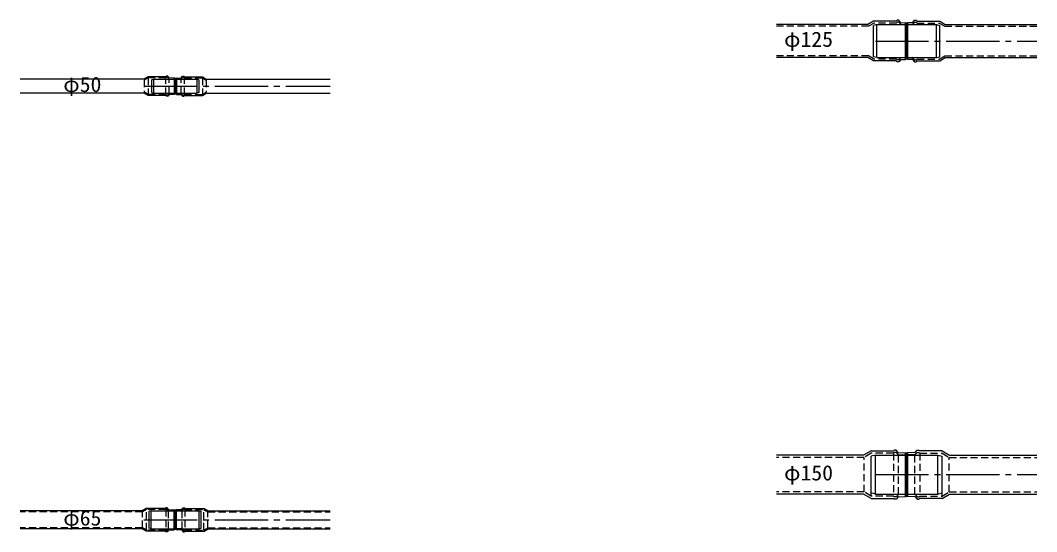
# Model space of a CAD drawing. Units: millimetres on the paper, with parts at other scales. Extents: x -140 to 339, y -137 to 117.
# Drawn here: x 166.9 to 338.9, y 30.1 to 116.6 of the extents above; entities that cross this region are included whole.
import ezdxf
from ezdxf.enums import TextEntityAlignment as Align

# ---------------------------------------------------------------- set-up
doc = ezdxf.new("R2010")
doc.units = ezdxf.units.MM
doc.linetypes.add('CHAIN2', pattern=[12, 9, -1, 1, -1])
doc.linetypes.add('DASHED1', pattern=[1.8, 1.2, -0.6])
doc.layers.add('1-1', color=3, linetype='Continuous')
doc.layers.add('1-2', color=4, linetype='DASHED1')
doc.styles.add('ＭＳ ゴシック', font='')
doc.styles.get('ＭＳ ゴシック').set_extended_font_data('MS Gothic')

msp = doc.modelspace()

# ---------------------------------------------------------------- linework, layer by layer
at = {"layer": '1-1', "color": 4}
for p, q in [((311.834, 115.909), (311.274, 115.759)), ((311.274, 110.459), (311.274, 115.759)), ((311.834, 110.309), (311.834, 115.909)), ((311.834, 115.909), (321.914, 115.909)), ((321.914, 115.909), (322.474, 115.759)), ((321.914, 110.309), (321.914, 115.909)), ((322.474, 110.459), (322.474, 115.759)), ((311.834, 110.309), (311.274, 110.459)), ((311.834, 110.309), (321.914, 110.309)), ((321.914, 110.309), (322.474, 110.459)), ((189.409, 106.668), (189.409, 104.268)), ((196.769, 106.668), (196.769, 104.268)), ((197.089, 106.559), (196.769, 106.668)), ((189.089, 106.559), (189.089, 104.377)), ((197.089, 106.559), (197.089, 104.377)), ((189.089, 104.377), (189.409, 104.268)), ((189.409, 104.268), (196.769, 104.268)), ((197.089, 104.377), (196.769, 104.268)), ((311.594, 43.03), (310.874, 42.837)), ((311.594, 36.43), (311.594, 43.03)), ((311.594, 43.03), (322.154, 43.03)), ((322.154, 43.03), (322.874, 42.837)), ((322.154, 36.43), (322.154, 43.03)), ((310.874, 36.623), (310.874, 42.837)), ((322.874, 36.623), (322.874, 42.837)), ((311.594, 36.43), (310.874, 36.623)), ((311.594, 36.43), (322.154, 36.43)), ((322.154, 36.43), (322.874, 36.623)), ((189.009, 33.609), (188.689, 33.523)), ((188.689, 30.655), (188.689, 33.523)), ((189.009, 30.569), (189.009, 33.609)), ((189.009, 33.609), (197.169, 33.609)), ((197.169, 33.609), (197.489, 33.523)), ((197.169, 30.569), (197.169, 33.609)), ((197.489, 30.655), (197.489, 33.523)), ((189.009, 30.569), (188.689, 30.655)), ((189.009, 30.569), (197.169, 30.569)), ((197.169, 30.569), (197.489, 30.655))]:
    msp.add_line(p, q, dxfattribs=at)
at = {"layer": '1-1'}
for p, q in [((316.919, 115.909), (316.828, 115.909)), ((316.829, 115.911), (316.872, 115.954)), ((316.829, 115.917), (316.866, 115.954)), ((316.831, 115.925), (316.858, 115.952)), ((316.833, 115.909), (316.878, 115.954)), ((316.838, 115.909), (316.883, 115.953)), ((316.839, 115.938), (316.845, 115.944)), ((316.844, 115.909), (316.887, 115.952)), ((316.85, 115.909), (316.891, 115.951)), ((316.855, 115.909), (316.895, 115.949)), ((316.861, 115.909), (316.899, 115.947)), ((316.867, 115.909), (316.902, 115.944)), ((316.872, 115.909), (316.905, 115.942)), ((316.878, 115.909), (316.908, 115.939)), ((316.884, 115.909), (316.91, 115.936)), ((316.889, 115.909), (316.913, 115.932)), ((316.895, 115.909), (316.914, 115.929)), ((316.901, 115.909), (316.916, 115.925)), ((316.906, 115.909), (316.918, 115.92)), ((316.912, 115.909), (316.918, 115.916)), ((316.918, 115.909), (316.919, 115.911)), ((193.044, 106.669), (193.087, 106.713)), ((193.044, 106.676), (193.081, 106.712)), ((193.134, 106.668), (193.044, 106.668)), ((193.046, 106.683), (193.073, 106.71)), ((193.048, 106.668), (193.093, 106.713)), ((193.053, 106.668), (193.098, 106.712)), ((193.054, 106.696), (193.06, 106.703)), ((193.059, 106.668), (193.102, 106.711)), ((193.065, 106.668), (193.106, 106.709)), ((193.07, 106.668), (193.11, 106.708)), ((193.076, 106.668), (193.114, 106.705)), ((193.082, 106.668), (193.117, 106.703)), ((193.087, 106.668), (193.12, 106.7)), ((193.093, 106.668), (193.123, 106.698)), ((193.099, 106.668), (193.125, 106.694)), ((193.104, 106.668), (193.128, 106.691)), ((193.11, 106.668), (193.13, 106.687)), ((193.116, 106.668), (193.131, 106.683)), ((193.121, 106.668), (193.133, 106.679)), ((193.127, 106.668), (193.133, 106.674)), ((193.133, 106.668), (193.134, 106.669)), ((316.919, 43.03), (316.828, 43.03)), ((316.829, 43.032), (316.872, 43.075)), ((316.829, 43.038), (316.866, 43.075)), ((316.831, 43.046), (316.858, 43.073)), ((316.833, 43.03), (316.878, 43.075)), ((316.838, 43.03), (316.883, 43.075)), ((316.839, 43.059), (316.845, 43.065)), ((316.844, 43.03), (316.887, 43.073)), ((316.85, 43.03), (316.891, 43.072)), ((316.855, 43.03), (316.895, 43.07)), ((316.861, 43.03), (316.899, 43.068)), ((316.867, 43.03), (316.902, 43.066)), ((316.872, 43.03), (316.905, 43.063)), ((316.878, 43.03), (316.908, 43.06)), ((316.884, 43.03), (316.91, 43.057)), ((316.889, 43.03), (316.913, 43.053)), ((316.895, 43.03), (316.914, 43.05)), ((316.901, 43.03), (316.916, 43.046)), ((316.906, 43.03), (316.918, 43.042)), ((316.912, 43.03), (316.918, 43.037)), ((316.918, 43.03), (316.919, 43.032)), ((193.044, 33.61), (193.087, 33.654)), ((193.044, 33.617), (193.081, 33.653)), ((193.134, 33.609), (193.044, 33.609)), ((193.046, 33.624), (193.073, 33.651)), ((193.048, 33.609), (193.093, 33.654)), ((193.053, 33.609), (193.098, 33.653)), ((193.054, 33.638), (193.06, 33.644)), ((193.059, 33.609), (193.102, 33.652)), ((193.065, 33.609), (193.106, 33.651)), ((193.07, 33.609), (193.11, 33.649)), ((193.076, 33.609), (193.114, 33.647)), ((193.082, 33.609), (193.117, 33.644)), ((193.087, 33.609), (193.12, 33.642)), ((193.093, 33.609), (193.123, 33.639)), ((193.099, 33.609), (193.125, 33.636)), ((193.104, 33.609), (193.128, 33.632)), ((193.11, 33.609), (193.13, 33.628)), ((193.116, 33.609), (193.131, 33.624)), ((193.121, 33.609), (193.133, 33.62)), ((193.127, 33.609), (193.133, 33.615)), ((193.133, 33.609), (193.134, 33.61))]:
    msp.add_line(p, q, dxfattribs=at)
at = {"layer": '1-1', "color": 4}
msp.add_lwpolyline([(189.089, 106.559), (189.409, 106.668), (196.769, 106.668)], dxfattribs=at)
at = {"layer": '1-1'}
for centre in [(316.874, 115.909), (193.089, 106.668), (316.874, 43.03), (193.089, 33.609)]:
    msp.add_arc(centre, 0.0452, 0, 180, dxfattribs=at)
at = {"layer": '1-2', "linetype": 'Continuous'}
for p, q in [((310.326, 115.909), (294.866, 115.909)), ((311.274, 116.454), (310.33, 115.909)), ((315.092, 116.454), (311.274, 116.454)), ((315.903, 116.209), (316.674, 116.236)), ((316.674, 109.982), (316.674, 116.236)), ((317.074, 109.982), (317.074, 116.236)), ((317.844, 116.209), (317.074, 116.236)), ((318.655, 116.454), (322.474, 116.454)), ((322.474, 116.454), (323.417, 115.909)), ((323.421, 115.909), (338.881, 115.909)), ((310.326, 110.309), (294.866, 110.309)), ((311.274, 109.764), (310.33, 110.309)), ((322.474, 109.764), (323.417, 110.309)), ((323.421, 110.309), (338.881, 110.309)), ((315.092, 109.764), (311.274, 109.764)), ((315.903, 110.009), (316.674, 109.982)), ((317.844, 110.009), (317.074, 109.982)), ((318.655, 109.764), (322.474, 109.764)), ((187.854, 106.668), (166.877, 106.668)), ((191.506, 107.032), (191.601, 107.145)), ((191.841, 107.145), (191.601, 107.145)), ((192.089, 106.85), (191.841, 107.145)), ((192.889, 106.878), (192.089, 106.85)), ((192.889, 106.878), (192.889, 104.058)), ((193.289, 106.878), (194.089, 106.85)), ((193.289, 106.878), (193.289, 104.058)), ((194.089, 106.85), (194.336, 107.145)), ((194.336, 107.145), (194.576, 107.145)), ((194.671, 107.032), (194.576, 107.145)), ((198.323, 106.668), (219.3, 106.668)), ((187.858, 104.268), (166.877, 104.268)), ((191.506, 103.904), (191.601, 103.791)), ((191.841, 103.791), (191.601, 103.791)), ((192.089, 104.086), (191.841, 103.791)), ((192.889, 104.058), (192.089, 104.086)), ((193.289, 104.058), (194.089, 104.086)), ((194.089, 104.086), (194.336, 103.791)), ((194.336, 103.791), (194.576, 103.791)), ((194.671, 103.904), (194.576, 103.791)), ((198.319, 104.268), (219.3, 104.268)), ((309.588, 43.03), (294.866, 43.03)), ((310.874, 43.77), (309.592, 43.03)), ((310.874, 43.77), (314.697, 43.77)), ((314.785, 43.858), (314.697, 43.77)), ((315.474, 43.417), (316.674, 43.459)), ((316.674, 36.001), (316.674, 43.459)), ((318.274, 43.417), (317.074, 43.459)), ((317.074, 36.001), (317.074, 43.459)), ((318.963, 43.858), (319.051, 43.77)), ((322.874, 43.77), (319.051, 43.77)), ((322.874, 43.77), (324.155, 43.03)), ((324.159, 43.03), (338.881, 43.03)), ((309.588, 36.43), (294.866, 36.43)), ((310.874, 35.69), (309.592, 36.43)), ((322.874, 35.69), (324.155, 36.43)), ((324.159, 36.43), (338.881, 36.43)), ((310.874, 35.69), (314.697, 35.69)), ((314.785, 35.602), (314.697, 35.69)), ((315.104, 35.602), (314.785, 35.602)), ((315.474, 36.043), (315.104, 35.602)), ((315.474, 36.043), (316.674, 36.001)), ((318.274, 36.043), (317.074, 36.001)), ((318.274, 36.043), (318.644, 35.602)), ((318.644, 35.602), (318.963, 35.602)), ((318.963, 35.602), (319.051, 35.69)), ((322.874, 35.69), (319.051, 35.69)), ((187.49, 33.609), (166.877, 33.609)), ((188.169, 33.999), (187.493, 33.609)), ((191.404, 33.999), (188.169, 33.999)), ((192.017, 33.778), (191.746, 34.101)), ((192.017, 33.778), (192.889, 33.809)), ((192.889, 30.369), (192.889, 33.809)), ((194.161, 33.778), (193.289, 33.809)), ((193.289, 30.369), (193.289, 33.809)), ((194.161, 33.778), (194.432, 34.101)), ((194.773, 33.999), (198.009, 33.999)), ((198.009, 33.999), (198.684, 33.609)), ((198.688, 33.609), (219.3, 33.609)), ((187.49, 30.569), (166.877, 30.569)), ((188.169, 30.179), (187.493, 30.569)), ((191.404, 30.179), (188.169, 30.179)), ((192.017, 30.399), (191.746, 30.077)), ((192.017, 30.399), (192.889, 30.369)), ((194.161, 30.399), (193.289, 30.369)), ((194.161, 30.399), (194.432, 30.077)), ((194.773, 30.179), (198.009, 30.179)), ((198.009, 30.179), (198.684, 30.569)), ((198.688, 30.569), (219.3, 30.569))]:
    msp.add_line(p, q, dxfattribs=at)
at = {"layer": '1-2'}
for p, q in [((310.407, 115.609), (294.866, 115.609)), ((311.354, 116.154), (310.411, 115.609)), ((315.092, 116.154), (311.354, 116.154)), ((315.422, 116.316), (315.379, 116.316)), ((315.562, 116.316), (315.894, 115.909)), ((315.894, 115.909), (316.674, 115.936)), ((317.853, 115.909), (317.074, 115.936)), ((318.185, 116.316), (317.853, 115.909)), ((318.325, 116.316), (318.369, 116.316)), ((318.655, 116.154), (322.393, 116.154)), ((322.393, 116.154), (323.337, 115.609)), ((323.341, 115.609), (338.881, 115.609)), ((310.407, 110.609), (294.866, 110.609)), ((311.354, 110.064), (310.411, 110.609)), ((315.562, 109.903), (315.894, 110.309)), ((315.894, 110.309), (316.674, 110.282)), ((317.853, 110.309), (317.074, 110.282)), ((318.185, 109.903), (317.853, 110.309)), ((322.393, 110.064), (323.337, 110.609)), ((323.341, 110.609), (338.881, 110.609)), ((315.092, 110.064), (311.354, 110.064)), ((315.422, 109.903), (315.379, 109.903)), ((318.325, 109.903), (318.369, 109.903)), ((318.655, 110.064), (322.393, 110.064)), ((188.489, 106.868), (188.489, 103.904)), ((191.506, 106.868), (191.601, 106.981)), ((191.841, 106.981), (191.601, 106.981)), ((192.089, 106.686), (192.889, 106.714)), ((194.089, 106.686), (193.289, 106.714)), ((194.336, 106.981), (194.576, 106.981)), ((194.671, 106.868), (194.576, 106.981)), ((197.689, 106.868), (197.689, 103.904)), ((188.489, 104.068), (187.858, 104.432)), ((191.506, 104.068), (188.489, 104.068)), ((191.506, 104.068), (191.601, 103.955)), ((191.841, 103.955), (191.601, 103.955)), ((192.089, 104.25), (191.841, 103.955)), ((192.089, 104.25), (192.889, 104.222)), ((194.089, 104.25), (193.289, 104.222)), ((194.089, 104.25), (194.336, 103.955)), ((194.336, 103.955), (194.576, 103.955)), ((194.671, 104.068), (194.576, 103.955)), ((194.671, 104.068), (197.689, 104.068)), ((197.689, 104.068), (198.319, 104.432)), ((187.538, 33.429), (166.877, 33.429)), ((187.542, 30.749), (187.542, 33.429)), ((191.479, 33.819), (188.217, 33.819)), ((191.581, 33.921), (191.479, 33.819)), ((191.479, 33.819), (191.479, 30.359)), ((191.935, 33.595), (192.889, 33.629)), ((191.935, 30.582), (191.935, 33.595)), ((194.242, 33.595), (193.289, 33.629)), ((194.242, 30.582), (194.242, 33.595)), ((194.596, 33.921), (194.699, 33.819)), ((194.699, 33.819), (194.699, 30.359)), ((194.699, 33.819), (197.961, 33.819)), ((198.636, 30.749), (198.636, 33.429)), ((198.64, 33.429), (219.3, 33.429)), ((187.538, 30.749), (166.877, 30.749)), ((188.217, 30.359), (187.542, 30.749)), ((191.479, 30.359), (188.217, 30.359)), ((191.581, 30.257), (191.479, 30.359)), ((191.935, 30.582), (192.889, 30.549)), ((194.242, 30.582), (193.289, 30.549)), ((194.596, 30.257), (194.699, 30.359)), ((194.699, 30.359), (197.961, 30.359)), ((197.961, 30.359), (198.636, 30.749)), ((198.64, 30.749), (219.3, 30.749))]:
    msp.add_line(p, q, dxfattribs=at)
at = {"layer": '1-2', "color": 7, "linetype": 'Continuous'}
for p, q in [((316.874, 109.982), (316.874, 116.236)), ((193.089, 106.878), (193.089, 104.058)), ((316.874, 36.001), (316.874, 43.459)), ((193.089, 30.369), (193.089, 33.809))]:
    msp.add_line(p, q, dxfattribs=at)
at = {"layer": '1-2', "linetype": 'CHAIN2'}
for p, q in [((311.585, 113.109), (338.881, 113.109)), ((187.8, 32.089), (219.3, 32.089))]:
    msp.add_line(p, q, dxfattribs=at)
at = {"layer": '1-2', "color": 7, "linetype": 'CHAIN2'}
for p, q in [((187.8, 105.468), (219.3, 105.468)), ((311.585, 39.73), (338.881, 39.73))]:
    msp.add_line(p, q, dxfattribs=at)
at = {"layer": '1-2', "color": 3}
for p, q in [((310.874, 43.346), (309.661, 42.646)), ((314.629, 43.346), (310.874, 43.346)), ((310.874, 36.114), (310.874, 43.346)), ((314.785, 43.502), (314.629, 43.346)), ((314.629, 43.346), (314.629, 36.114)), ((315.105, 43.502), (314.785, 43.502)), ((315.474, 43.062), (315.104, 43.503)), ((315.474, 43.062), (316.674, 43.104)), ((315.474, 36.398), (315.474, 43.062)), ((318.274, 43.062), (317.074, 43.104)), ((318.274, 43.062), (318.644, 43.503)), ((318.274, 36.398), (318.274, 43.062)), ((318.643, 43.502), (318.963, 43.502)), ((318.963, 43.502), (319.119, 43.346)), ((319.119, 43.346), (322.874, 43.346)), ((319.119, 43.346), (319.119, 36.114)), ((322.874, 43.346), (324.086, 42.646)), ((322.874, 36.114), (322.874, 43.346)), ((309.657, 42.646), (294.866, 42.646)), ((309.661, 36.814), (309.661, 42.646)), ((324.086, 36.814), (324.086, 42.646)), ((324.09, 42.646), (338.881, 42.646)), ((309.657, 36.814), (294.866, 36.814)), ((310.874, 36.114), (309.661, 36.814)), ((315.474, 36.398), (315.104, 35.957)), ((315.474, 36.398), (316.674, 36.356)), ((318.274, 36.398), (317.074, 36.356)), ((318.274, 36.398), (318.644, 35.957)), ((322.874, 36.114), (324.086, 36.814)), ((324.09, 36.814), (338.881, 36.814)), ((314.629, 36.114), (310.874, 36.114)), ((314.785, 35.958), (314.629, 36.114)), ((315.105, 35.958), (314.785, 35.958)), ((318.643, 35.958), (318.963, 35.958)), ((318.963, 35.958), (319.119, 36.114)), ((319.119, 36.114), (322.874, 36.114))]:
    msp.add_line(p, q, dxfattribs=at)
at = {"layer": '1-2', "linetype": 'Continuous'}
for points in [[(315.903, 116.209), (315.562, 116.616), (315.254, 116.616), (315.092, 116.454)], [(317.844, 116.209), (318.185, 116.616), (318.493, 116.616), (318.655, 116.454)], [(315.903, 110.009), (315.562, 109.603), (315.254, 109.603), (315.092, 109.764)], [(317.844, 110.009), (318.185, 109.603), (318.493, 109.603), (318.655, 109.764)], [(191.506, 107.032), (188.489, 107.032), (187.858, 106.668)], [(194.671, 107.032), (197.689, 107.032), (198.319, 106.668)], [(191.506, 103.904), (188.489, 103.904), (187.858, 104.268)], [(194.671, 103.904), (197.689, 103.904), (198.319, 104.268)], [(315.474, 43.417), (315.104, 43.858), (314.785, 43.858)], [(318.274, 43.417), (318.644, 43.858), (318.963, 43.858)], [(191.746, 34.101), (191.507, 34.101), (191.404, 33.999)], [(194.432, 34.101), (194.671, 34.101), (194.773, 33.999)], [(191.746, 30.077), (191.507, 30.077), (191.404, 30.179)], [(194.432, 30.077), (194.671, 30.077), (194.773, 30.179)]]:
    msp.add_lwpolyline(points, dxfattribs=at)
at = {"layer": '1-2'}
for points in [[(315.562, 116.316), (315.254, 116.316), (315.092, 116.154)], [(318.185, 116.316), (318.493, 116.316), (318.655, 116.154)], [(315.562, 109.903), (315.254, 109.903), (315.092, 110.064)], [(318.185, 109.903), (318.493, 109.903), (318.655, 110.064)], [(188.489, 106.868), (187.858, 106.504), (187.858, 104.432)], [(191.506, 104.068), (191.506, 106.868), (188.489, 106.868)], [(192.089, 104.25), (192.089, 106.686), (191.841, 106.981)], [(194.089, 104.25), (194.089, 106.686), (194.336, 106.981)], [(194.671, 104.068), (194.671, 106.868), (197.689, 106.868)], [(197.689, 106.868), (198.319, 106.504), (198.319, 104.432)], [(188.217, 30.359), (188.217, 33.819), (187.542, 33.429)], [(191.935, 33.595), (191.662, 33.921), (191.581, 33.921)], [(194.242, 33.595), (194.516, 33.921), (194.596, 33.921)], [(197.961, 30.359), (197.961, 33.819), (198.636, 33.429)], [(191.935, 30.582), (191.662, 30.257), (191.581, 30.257)], [(194.242, 30.582), (194.516, 30.257), (194.596, 30.257)]]:
    msp.add_lwpolyline(points, dxfattribs=at)

# ---------------------------------------------------------------- texts
at = {"layer": '1-2', "color": 7, "style": 'ＭＳ ゴシック', "width": 1.05}
for s, p in [('φ125', (296.128, 111.359)), ('φ50', (174.143, 103.718)), ('φ150', (296.128, 37.98)), ('φ65', (174.143, 30.339))]:
    msp.add_text(s, height=2.566, dxfattribs=at).set_placement(p, align=Align.BOTTOM_LEFT)

doc.saveas('drawing.dxf')
